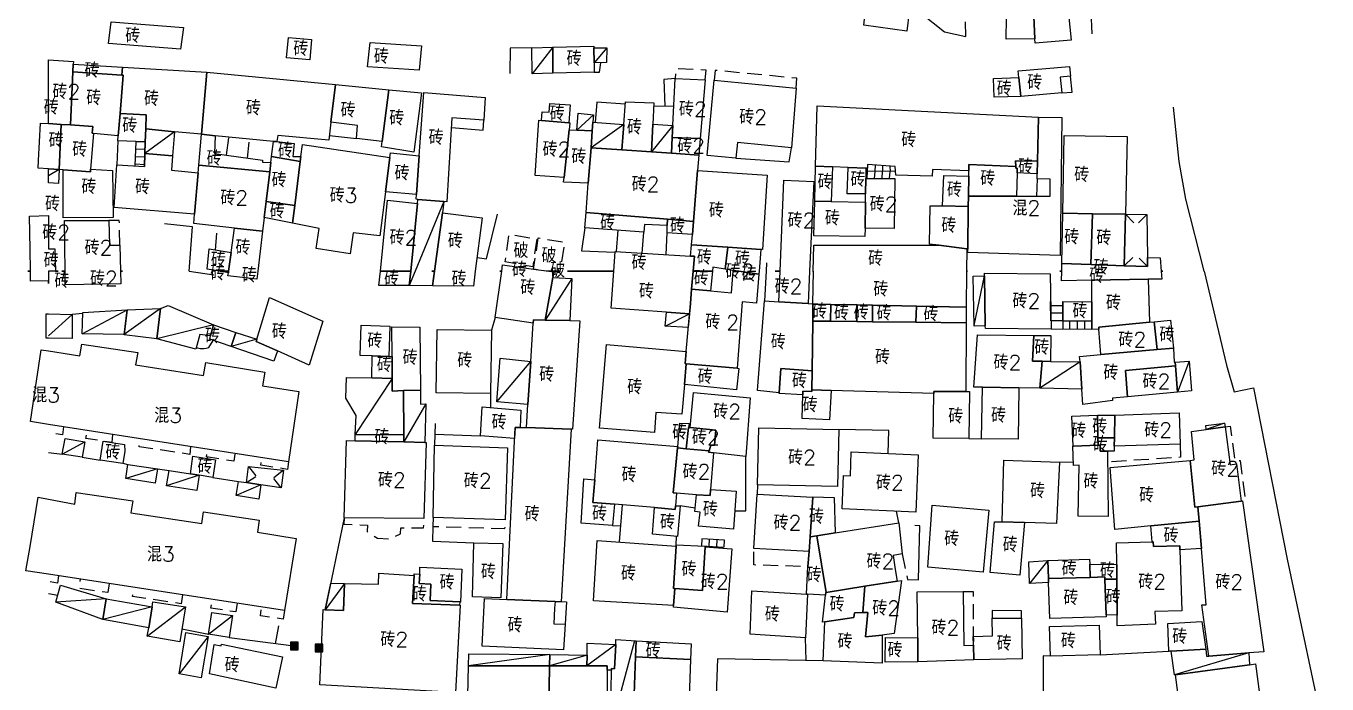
# Model space of a CAD drawing. Header units: millimetres. Extents: x 0 to 1209, y 0 to 1054.
# Drawn here: x 206.5 to 380.2, y 411 to 498.8 of the extents above; entities that cross this region are included whole.
import ezdxf

# ---------------------------------------------------------------- set-up
doc = ezdxf.new("R2010")
doc.units = ezdxf.units.MM
doc.linetypes.add('X5', pattern=[3, 2, -1])
doc.layers.add('JMD', color=6, linetype='Continuous')
doc.styles.add('HZ', font='rs.shx', dxfattribs={"width": 0.8, "bigfont": 'hztxt.shx'})
doc.linetypes.add('443', pattern='A,9.4,[169,AAA.SHX,S=1,R=0,X=0,Y=0.15],0.6', length=10)

# ---------------------------------------------------------------- blocks, each defined once
blk = doc.blocks.new('*U1')
at = {"linetype": 'Continuous'}
for points in [[(0, 0), (0.5, 0.5), (-0.5, 0.5)], [(0, 0), (-0.5, 0.5), (-0.5, -0.5)], [(0, 0), (-0.5, -0.5), (0.5, -0.5)], [(0, 0), (0.5, -0.5), (0.5, 0.5)]]:
    blk.add_solid(points, dxfattribs=at)
blk = doc.blocks.new('gc002')
blk.add_lwpolyline([(-0.5, -0.5), (0.5, -0.5), (0.5, 0.5), (-0.5, 0.5), (-0.5, -0.5)])
at = {"linetype": 'Continuous'}
blk.add_blockref('*U1', (0, 0), dxfattribs=at)

msp = doc.modelspace()

# ---------------------------------------------------------------- linework, layer by layer
at = {"layer": 'JMD', "color": 6, "linetype": '443', "flags": 128}
for points in [[(352.52, 504.94), (348.51, 503.88), (348.79, 497.81)], [(324.4, 500.74), (325.84, 500.66), (329.11, 498.04), (331.93, 497.45), (331.89, 499.4)], [(273.99, 495.94), (271.11, 495.87), (271.08, 492.49)], [(282.32, 492.66), (283.05, 492.68), (283.2, 493.92)], [(293.16, 491.83), (291.63, 491.7), (291.75, 488.14)], [(286.48, 488.4), (282.7, 488.68), (282.47, 485.97)], [(290.29, 488.11), (292.97, 488.16)], [(363.77, 466.08), (361.32, 475.7), (360.44, 480.76), (359.66, 488.01)], [(218.73, 483.49), (218.59, 480.29)], [(233.26, 481.6), (233.53, 483.88)], [(236.23, 483.33), (236.01, 481.2)], [(246.98, 484.2), (250.58, 483.8)], [(301.24, 481.19), (308.36, 480.7), (308.67, 482.58)], [(341.45, 478.42), (341.39, 476.09)], [(266.7, 467.91), (267.94, 467.76), (269.4, 473.7)], [(228.26, 466.08), (228.72, 472.03), (224.98, 472.43)], [(231.77, 468.92), (231.93, 471.18)], [(281.08, 471.9), (280.65, 468.81), (285.1, 468.62)], [(285.29, 468.71), (285.52, 471.56)], [(288.74, 468.5), (288.97, 471.29)], [(291.95, 468.31), (292.06, 471.21)], [(228.26, 466.08), (231.56, 465.61)], [(228.26, 466.08), (231.56, 465.61)], [(305.27, 466.08), (305.05, 462.14)], [(305.33, 467.21), (305.27, 466.08)], [(305.33, 467.21), (305.27, 466.08)], [(363.77, 466.08), (366.76, 453.55), (367.78, 449.98), (370.34, 450.51), (374.87, 427.62), (380.16, 402.63)], [(363.77, 466.08), (366.76, 453.55), (367.78, 449.98), (370.34, 450.51), (374.87, 427.62), (380.16, 402.63)], [(214.07, 460.44), (212.64, 460.33)], [(269.09, 459.91), (268.62, 458.22)], [(229.21, 455.91), (229.74, 455.79), (230.23, 455.79), (230.51, 455.81), (230.88, 455.89), (231.46, 456.84)], [(268.5, 449.77), (268.47, 447.88)], [(261.09, 445.75), (261.03, 442.86)], [(321.59, 441.75), (321.65, 444.82), (314.97, 444.96)], [(261.06, 444.34), (267.17, 444.12)], [(332.36, 443.73), (334.06, 443.71)], [(209.47, 441.89), (211.32, 441.65)], [(209.47, 441.89), (211.32, 441.65)], [(213.97, 441.24), (216.39, 440.87)], [(301.1, 434.11), (302.59, 434.08), (302.57, 441.35)], [(219.4, 440.44), (220.07, 440.3)], [(224.02, 439.69), (225.57, 439.46)], [(346.32, 440.55), (344.46, 440.61)], [(231.42, 438.56), (234.82, 438.03)], [(304.14, 437.57), (304.1, 436.3)], [(286.07, 434.88), (285.67, 429.93)], [(295.8, 434.47), (293.83, 434.75)], [(248.95, 433.17), (246.43, 420.88)], [(322.98, 432.48), (322.7, 434.03)], [(260.79, 432), (260.74, 430.02), (266.28, 429.84)], [(284.79, 432.14), (285.84, 432.07)], [(324.16, 424.92), (325.61, 424.86), (325.8, 432.1), (325.13, 432.13)], [(293.27, 429.56), (293.34, 430.68)], [(209.47, 423.05), (210.7, 422.84)], [(209.47, 423.05), (210.7, 422.84)], [(239.8, 416.34), (240.21, 418.72)], [(227.29, 418.32), (230.84, 417.61)], [(233.59, 417.18), (242.22, 416.08)], [(310.64, 414.1), (310.54, 417.13)], [(349.87, 414.86), (359.03, 415.35)], [(312.91, 414.06), (298.81, 414.35), (297.97, 392.56)], [(343.23, 414.69), (342.25, 414.74), (342.25, 401.5), (361.28, 402.23)]]:
    msp.add_lwpolyline(points, dxfattribs=at)
at = {"layer": 'JMD', "color": 6, "linetype": 'Continuous', "flags": 128}
for points in [[(341.18, 497.13), (337.34, 497.06), (337.43, 502.8), (339.04, 502.94), (340.89, 503.11)], [(341.18, 497.13), (340.89, 503.11), (345.33, 503.5), (345.99, 496.94), (341.21, 496.54)], [(318.94, 501.51), (324.4, 500.74), (324.05, 498.14), (318.33, 498.95), (318.44, 499.74), (318.68, 501.55)], [(227.49, 498.62), (227.11, 495.72), (217.48, 496.5), (217.86, 499.39)], [(244.59, 497.03), (244.35, 494.33), (241.27, 494.6), (241.51, 497.31)], [(259.28, 496.18), (258.95, 492.93), (252.07, 493.39), (252.4, 496.65)], [(276.82, 492.53), (274.06, 492.46), (273.99, 495.94), (276.8, 496.01)], [(282.3, 495.9), (282.31, 493.9), (282.32, 492.66), (276.82, 492.53), (276.8, 496.01), (282.3, 496.14)], [(282.31, 493.9), (282.3, 495.9), (284.01, 495.94), (283.97, 493.94)], [(212.79, 493.76), (212.74, 492.71), (212.42, 485.62), (211.16, 485.7), (209.47, 485.81), (209.47, 494.31), (212.81, 494.1)], [(219.37, 493.36), (219.25, 492.28), (212.74, 492.71), (212.79, 493.76)], [(230.61, 492.68), (229.89, 484.37), (226.29, 484.72), (222.45, 485.1), (222.51, 486.98), (219.03, 487.15), (219.45, 492.27), (219.25, 492.28), (219.37, 493.36)], [(339.3, 489.43), (339.03, 491.97), (338.93, 492.85), (345.78, 493.44), (345.92, 492.14), (344.53, 492.02), (344.75, 489.9)], [(219.25, 492.28), (219.45, 492.27), (219.03, 487.15), (218.79, 484.16), (215.47, 484.5), (215.31, 484.51), (215.41, 485.43), (212.42, 485.62), (212.74, 492.71)], [(247.78, 491.01), (247.19, 485.98), (246.91, 483.57), (240.11, 484.2), (239.96, 483.39), (239.51, 483.43), (231.71, 484.19), (229.89, 484.37), (230.61, 492.68)], [(296.5, 483.83), (292.75, 483.96), (292.83, 485.57), (293.16, 491.83), (297.15, 491.66)], [(309.3, 490.55), (308.67, 482.58), (301.46, 483.26), (301.24, 481.19), (297.41, 481.52), (298.36, 491.61)], [(339.3, 489.43), (335.74, 489.35), (335.66, 491.84), (339.03, 491.97)], [(254.9, 490.32), (254.01, 483.43), (250.58, 483.8), (250.73, 485.56), (247.19, 485.98), (247.78, 491.01)], [(254.01, 483.43), (254.9, 490.32), (259.27, 489.9), (258.26, 482), (253.92, 482.7)], [(262.27, 475.39), (258.79, 475.68), (258.56, 475.7), (258.6, 476.32), (258.98, 481.48), (259.59, 489.94), (267.78, 489.3), (267.59, 486.24), (263.34, 486.57), (262.67, 475.35)], [(278.94, 485.9), (275.31, 486.23), (275.4, 487.36), (276.34, 487.34), (276.4, 488.5), (279.12, 488.32)], [(290.16, 485.74), (289.97, 482.03), (286.04, 482.29), (286.29, 485.67), (286.51, 488.7), (290.31, 488.57)], [(341.63, 486.64), (341.5, 480.79), (338.59, 480.81), (338.61, 480.07), (332.36, 480.36), (332.34, 479.51), (327.48, 479.66), (327.46, 478.78), (322.6, 478.92), (322.52, 480.08), (318.82, 480.33), (318.8, 479.86), (318.61, 479.87), (316.23, 479.95), (314.13, 480.03), (311.89, 480.11), (312.1, 488.19)], [(222.45, 485.1), (222.39, 483.38), (218.73, 483.49), (218.79, 484.16), (219.03, 487.15), (222.51, 486.98)], [(282.17, 485.99), (282.08, 484.83), (279.99, 484.91), (280.17, 487.2), (282.25, 486.96)], [(332.21, 469.04), (332.28, 474.75), (332.3, 476.09), (338.69, 476.09), (343.19, 476.09), (343.19, 478.39), (341.45, 478.42), (341.46, 479.1), (341.5, 480.79), (341.63, 486.64), (344.78, 486.6), (344.54, 468.17), (332.2, 468.61)], [(209.47, 485.81), (211.16, 485.7), (210.88, 479.66), (209.47, 479.76), (208.11, 479.85), (208.16, 480.88), (208.41, 485.88)], [(212.42, 485.62), (215.41, 485.43), (215.31, 484.51), (215.47, 484.5), (215.09, 479.71), (215.06, 479.38), (211.43, 479.63), (210.88, 479.66), (211.16, 485.7)], [(226.29, 484.72), (226.03, 481.48), (222.34, 481.82), (222.39, 483.38), (222.45, 485.1)], [(275.31, 486.23), (278.94, 485.9), (279.09, 485.89), (278.99, 484.95), (278.32, 478.61), (274.47, 478.89), (274.93, 486.26)], [(279.99, 484.91), (282.08, 484.83), (281.91, 482.57), (281.54, 477.83), (278.25, 477.97), (278.32, 478.61), (278.99, 484.95)], [(286.29, 485.67), (286.04, 482.29), (281.91, 482.57), (282.08, 484.83), (282.17, 485.99)], [(292.83, 485.57), (292.75, 483.96), (292.63, 481.85), (289.97, 482.03), (290.16, 485.74)], [(231.71, 484.19), (231.63, 481.79), (238.06, 480.94), (238.04, 480.67), (239.17, 480.61), (239.01, 479.34), (229.53, 480.26), (229.89, 484.37)], [(239.96, 483.39), (242.28, 483.16), (242.11, 481.42), (243.18, 481.42), (243.09, 480.75), (239.26, 481.4), (239.51, 483.43)], [(255.05, 481.26), (254.46, 476.71), (253.7, 470.8), (250.16, 471.22), (249.77, 468.39), (245.21, 469.13), (245.63, 471.8), (242.07, 472.52), (242.36, 474.85), (243.09, 480.75), (243.18, 481.42), (243.37, 482.99)], [(296.5, 483.83), (296.32, 481.6), (292.63, 481.85), (292.75, 483.96)], [(353.25, 473.71), (348.85, 473.77), (344.89, 473.84), (345.06, 484.22), (353.49, 484.09)], [(226.03, 481.48), (225.88, 479.59), (229.44, 479.23), (228.96, 473.69), (218.22, 474.59), (218.59, 480.29), (222.29, 480.09), (222.34, 481.82)], [(243.09, 480.75), (242.36, 474.85), (238.52, 475.38), (239.01, 479.34), (239.17, 480.61), (239.26, 481.4)], [(258.98, 481.48), (258.6, 476.32), (254.46, 476.71), (255.05, 481.26), (255.13, 481.88)], [(286.04, 482.29), (289.97, 482.03), (292.63, 481.85), (296.32, 481.6), (296.14, 479.53), (295.58, 472.75), (292.12, 473.03), (281.24, 473.94), (281.54, 477.83), (281.91, 482.57)], [(210.88, 479.66), (210.79, 477.8), (209.47, 477.9), (209.47, 479.76)], [(211.43, 479.63), (215.06, 479.38), (215.09, 479.71), (218.03, 479.56), (218.1, 473.28), (211.43, 473.23)], [(239.01, 479.34), (238.52, 475.38), (238.27, 473.28), (238.04, 471.43), (234.31, 471.85), (228.86, 472.47), (228.96, 473.69), (229.44, 479.23), (229.53, 480.26)], [(304.57, 469), (300.19, 469.28), (295.32, 469.6), (295.44, 471.01), (295.58, 472.75), (296.14, 479.53), (305.42, 478.9), (304.8, 468.98)], [(314.13, 480.03), (313.99, 475.41), (311.77, 475.46), (311.89, 480.11)], [(318.61, 479.87), (318.59, 478.5), (318.56, 476.41), (316.12, 476.43), (316.23, 479.95)], [(338.61, 480.07), (338.62, 479.87), (338.8, 479.86), (338.78, 479.23), (338.69, 476.09), (332.3, 476.09), (332.33, 478.78), (332.34, 479.51), (332.36, 480.36)], [(341.5, 480.79), (341.46, 479.1), (338.78, 479.23), (338.8, 479.86), (338.62, 479.87), (338.61, 480.07), (338.59, 480.81)], [(310.88, 461.78), (306.97, 462.02), (307.14, 466.08), (306.47, 466.08), (307.15, 466.08), (307.67, 478.26), (311.66, 478.08), (311.08, 466.08)], [(318.49, 471.85), (318.54, 475.3), (318.56, 476.41), (318.59, 478.5), (322.49, 478.47), (322.4, 471.78)], [(332.33, 478.78), (332.3, 476.09), (332.28, 474.75), (328.81, 474.81), (329, 478.85)], [(242.36, 474.85), (242.07, 472.52), (238.27, 473.28), (238.52, 475.38)], [(258.74, 475.13), (257.84, 466.08), (257.83, 466.08), (257.75, 466.08), (257.71, 466.08), (253.78, 466.08), (254.73, 475.59)], [(262.06, 473.9), (261, 466.08), (260.73, 464.13), (260.73, 464.13), (257.64, 464.16), (257.83, 466.08), (257.75, 466.08), (257.83, 466.08), (257.84, 466.08), (258.74, 475.13), (258.79, 475.68), (262.27, 475.39)], [(313.99, 475.41), (318.54, 475.3), (318.49, 471.85), (318.47, 470.73), (311.65, 470.81), (311.77, 475.46)], [(328.81, 474.81), (332.28, 474.75), (332.21, 469.04), (332.08, 469.06), (328.34, 469.55), (327.09, 469.72), (327.18, 474.84)], [(209.47, 473.52), (209.47, 469.07), (210.33, 469.09), (210.39, 466.08), (210.75, 466.08), (210.75, 466.08), (210.39, 466.08), (209.47, 466.08), (209.47, 464.82), (209.47, 464.46), (209.47, 464.46), (209.47, 464.46), (209.47, 464.82), (207.09, 464.77), (207.09, 464.77), (207.07, 466.08), (206.71, 466.08), (206.71, 466.08), (206.71, 466.09), (207.07, 466.09), (207.01, 469.04), (206.93, 473.45), (206.93, 473.45), (209.47, 473.52)], [(217.53, 472.86), (217.62, 469.56), (219.02, 469.57), (219.1, 466.08), (219.34, 466.08), (219.1, 466.08), (219.14, 464.39), (211.71, 464.29), (211.68, 466.08), (211.25, 466.08), (211.69, 466.08), (211.6, 472.84)], [(266.46, 466.08), (266.2, 464.09), (260.73, 464.13), (260.73, 464.13), (260.99, 466.08), (260.65, 466.08), (260.99, 466.08), (262.06, 473.9), (267.39, 473.24)], [(292.12, 473.03), (292.09, 472.18), (289.06, 472.35), (288.97, 471.29), (281.08, 471.9), (281.24, 473.94)], [(295.58, 472.75), (295.44, 471.01), (292.06, 471.21), (292.09, 472.18), (292.12, 473.03)], [(348.85, 473.77), (348.65, 466.99), (344.78, 467.14), (344.89, 473.84)], [(353.25, 473.71), (353.1, 466.82), (348.65, 466.99), (348.85, 473.77)], [(238.04, 471.43), (237.43, 466.08), (237.31, 465.02), (233.43, 465.47), (233.49, 465.89), (233.52, 466.08), (232.51, 466.08), (233.52, 466.08), (233.52, 466.08), (233.86, 468.57), (234.31, 471.85)], [(233.86, 468.57), (233.52, 466.08), (233.52, 466.08), (232.51, 466.08), (232.33, 466.08), (232.33, 466.08), (232.33, 466.08), (230.65, 466.36), (230.92, 469.06)], [(300.19, 469.28), (299.81, 466.36), (298.17, 466.61), (298.11, 466.08), (295.55, 466.08), (295.73, 468.08), (295.2, 468.11), (295.32, 469.6)], [(304.34, 466.08), (304.3, 465.69), (301.65, 466.08), (300.88, 466.08), (301.64, 466.08), (300.89, 466.2), (299.81, 466.36), (300.19, 469.28), (304.57, 469)], [(328.34, 469.55), (332.08, 469.06), (332.05, 466.08), (332.17, 466.08), (332.05, 466.08), (332, 461.29), (325.34, 461.43), (319.49, 461.55), (317.42, 461.59), (313.92, 461.66), (311.53, 461.71), (311.53, 461.74), (311.59, 466.08), (311.46, 466.08), (311.58, 466.08), (311.64, 469.58)], [(295.17, 461.77), (295.05, 460.41), (295.04, 460.41), (292, 460.63), (284.59, 461.17), (284.93, 466.08), (278.75, 466.08), (284.93, 466.08), (285.11, 468.72), (295.2, 468.11), (295.73, 468.08), (295.55, 466.08), (295.34, 463.71)], [(356.31, 465.01), (348.79, 464.88), (344.74, 464.8), (344.76, 466.08), (344.48, 466.08), (344.76, 466.08), (344.78, 467.14), (348.65, 466.99), (353.1, 466.82), (356.19, 466.71), (356.18, 467.94), (357.91, 467.87), (358.03, 466.08), (358.27, 466.08), (358.03, 466.08), (358.1, 465.04)], [(233.52, 466.08), (233.49, 465.89), (233.49, 465.89), (232.33, 466.08), (232.51, 466.08), (233.52, 466.08)], [(257.84, 466.08), (257.64, 464.16), (253.59, 464.19), (253.78, 466.08), (257.71, 466.08), (257.75, 466.08), (257.83, 466.08)], [(276.36, 462.76), (275.8, 459.56), (274.21, 459.59), (274.18, 459.17), (269.09, 459.91), (269.99, 466.08), (269.75, 466.08), (269.99, 466.08), (270.11, 466.93), (274.23, 466.36), (276.26, 466.08), (276.26, 466.08), (276.29, 466.08), (276.99, 466.08), (276.29, 466.08), (276.92, 465.99)], [(304.3, 465.69), (303.98, 461.84), (302.09, 462.02), (301.41, 453.14), (294.6, 453.74), (294.46, 453.76), (294.6, 455.36), (295.17, 461.77), (295.34, 463.71), (295.34, 463.71), (297.85, 463.46), (300.65, 463.19), (300.88, 466.08), (301.64, 466.08), (301.66, 466.08), (301.66, 466.08)], [(298.11, 466.08), (297.85, 463.46), (295.34, 463.71), (295.34, 463.71), (295.55, 466.08)], [(301.64, 466.08), (300.88, 466.08), (300.89, 466.2)], [(334.55, 458.78), (334.44, 465.46), (334.44, 465.83), (343.21, 465.75), (343.33, 458.35), (334.56, 458.43)], [(279.06, 459.5), (275.8, 459.56), (276.36, 462.76), (276.79, 465.26), (279.33, 465.11)], [(334.55, 458.78), (333.06, 458.75), (332.92, 465.43), (334.44, 465.46)], [(356.48, 459.28), (349.7, 458.62), (349.72, 458.37), (348.79, 458.31), (348.79, 459.44), (348.79, 462.01), (348.79, 464.88), (356.31, 465.01)], [(240.05, 455.45), (237.21, 456.71), (237.31, 457.02), (239, 462.57), (246.08, 459.41), (244.29, 453.56)], [(306.97, 462.02), (310.88, 461.78), (311.53, 461.74), (311.53, 461.71), (311.5, 459.43), (311.41, 452.79), (307.27, 453.11), (307.04, 449.87), (304.13, 450.14), (305.05, 462.14)], [(348.79, 462.01), (348.79, 459.44), (344.91, 459.47), (344.91, 462.04)], [(212.65, 460.33), (212.65, 457.11), (209.47, 457.17), (209.18, 457.17), (209.18, 460.4), (209.47, 460.39)], [(219.98, 460.95), (219.57, 457.63), (213.97, 457.71), (214.07, 460.58)], [(223.96, 457.07), (219.57, 457.61), (219.98, 460.95), (224.45, 461.1)], [(231.52, 458.92), (231.12, 457.44), (229.67, 457.65), (229.14, 455.66), (223.96, 457.07), (224.45, 461.1), (225.45, 461.51)], [(295.04, 460.41), (294.88, 458.59), (291.8, 458.75), (292, 460.63)], [(313.92, 461.66), (313.87, 459.4), (311.5, 459.43), (311.53, 461.71)], [(317.42, 461.59), (317.39, 459.36), (313.87, 459.4), (313.92, 461.66)], [(319.49, 461.55), (319.47, 459.34), (317.39, 459.36), (317.42, 461.59)], [(325.34, 461.43), (325.25, 459.28), (319.47, 459.34), (319.49, 461.55)], [(332, 461.29), (332.01, 459.2), (325.25, 459.28), (325.34, 461.43)], [(234.49, 457.92), (233.86, 456.03), (231.01, 457), (231.12, 457.44), (231.52, 458.92)], [(254.9, 454.69), (252.68, 454.77), (251.07, 454.82), (251.21, 458.88), (255.04, 458.75)], [(259.13, 450.2), (256.85, 450.14), (255.34, 450.09), (255.34, 451.78), (255.34, 454.68), (255.33, 458.65), (259.05, 458.63)], [(280.4, 459.48), (279.45, 445), (279.27, 445.01), (273.28, 445.2), (273.48, 448.29), (273.85, 454.04), (274.18, 459.17), (274.21, 459.6), (275.8, 459.56), (279.06, 459.5)], [(313.87, 459.4), (317.39, 459.36), (319.47, 459.34), (325.25, 459.28), (332.01, 459.2), (331.93, 450.03), (327.67, 450.01), (327.66, 449.74), (313.96, 450.16), (311.37, 450.23), (311.41, 452.79), (311.5, 459.43)], [(357.5, 455.62), (349.99, 454.95), (349.72, 458.37), (349.7, 458.62), (356.48, 459.28), (357.1, 459.34)], [(359.66, 455.81), (357.5, 455.62), (357.1, 459.34), (357.1, 459.35), (359.29, 459.56)], [(237.31, 457.02), (237.21, 456.71), (240.05, 455.45), (239.55, 454.1), (233.86, 456.03), (234.49, 457.92)], [(268.62, 458.22), (268.5, 449.77), (261.25, 449.87), (261.37, 458.32)], [(341.01, 457.51), (340.83, 454.09), (342.16, 454.07), (341.84, 450.46), (339.04, 450.5), (334.18, 450.59), (333.02, 450.61), (333.51, 457.58)], [(343.27, 454.05), (342.16, 454.07), (340.83, 454.09), (341.01, 457.51), (343.28, 457.5)], [(207.43, 448.44), (208.51, 455.59), (209.47, 455.44), (213.65, 454.78), (213.93, 456.34), (221.4, 455.24), (221.11, 453.59), (230.17, 452.15), (230.48, 453.89), (238.34, 452.61), (238.03, 450.8), (242.9, 450.02), (241.53, 440.64), (209.47, 445.64), (207.07, 446.02)], [(294.6, 455.36), (294.46, 453.76), (294.6, 453.74), (294.37, 450.96), (294.04, 446.98), (290.54, 447.22), (290.37, 444.54), (283.03, 445.15), (283.98, 456.32)], [(359.9, 453.96), (359.93, 453.46), (353.26, 452.84), (353.55, 449.31), (351.52, 449.12), (351.54, 448.82), (347.57, 448.27), (347.43, 450.36), (347.19, 453.98), (347.14, 454.69), (349.99, 454.95), (357.5, 455.62), (359.66, 455.81), (359.75, 453.95)], [(254.9, 454.69), (255.34, 454.68), (255.34, 451.78), (252.65, 451.83), (252.68, 454.77)], [(273.85, 454.04), (273.48, 448.29), (269.34, 448.66), (269.79, 454.46)], [(301.41, 453.14), (301.64, 453.12), (301.34, 450.26), (294.37, 450.96), (294.6, 453.74)], [(343.27, 454.05), (347.19, 453.98), (347.43, 450.36), (341.84, 450.46), (342.16, 454.07)], [(360.22, 449.93), (353.55, 449.31), (353.26, 452.84), (359.93, 453.46)], [(360.22, 449.93), (359.93, 453.46), (359.9, 453.96), (361.76, 454.09), (362.08, 450.1)], [(252.65, 451.83), (255.34, 451.78), (255.34, 450.09), (256.85, 450.14), (256.92, 444.24), (250.41, 444.3), (250.55, 446.83), (249.19, 449.13), (249.24, 451.88)], [(311.41, 452.79), (311.37, 450.23), (311.37, 450.03), (310.18, 450.08), (310.17, 449.57), (307.04, 449.78), (307.04, 449.87), (307.27, 453.11)], [(259.71, 443.22), (256.93, 443.29), (256.92, 444.24), (256.85, 450.14), (259.13, 450.2), (259.14, 448.35), (259.84, 448.38)], [(298.28, 441.84), (297.61, 441.92), (297.66, 442.1), (297.89, 442.86), (298.41, 442.88), (298.59, 444.87), (295.16, 445.2), (295.61, 449.89), (303.15, 449.16), (302.57, 441.35)], [(313.96, 450.16), (313.76, 446.24), (310.1, 446.42), (310.17, 449.57), (310.18, 450.08), (311.37, 450.03), (311.37, 450.23)], [(327.66, 449.74), (327.67, 450.01), (331.93, 450.03), (332.43, 450.03), (332.36, 443.73), (327.6, 443.8)], [(339.04, 450.5), (338.93, 443.64), (334.06, 443.71), (334.18, 450.59)], [(272.43, 445.22), (271.77, 445.24), (271.69, 443.77), (267.17, 444.12), (267.37, 447.97), (272.55, 447.54)], [(349.58, 443.85), (349.6, 442.84), (346.3, 442.72), (346.29, 442.72), (346.08, 446.75), (349.52, 446.86)], [(351.79, 443.86), (349.58, 443.85), (349.52, 446.86), (351.83, 446.87)], [(351.77, 442.71), (351.79, 443.86), (351.83, 446.87), (360.41, 447.16), (360.55, 443.01)], [(272.43, 445.22), (273.28, 445.2), (279.27, 445.01), (277.9, 421.95), (277.11, 421.98), (270.66, 422.25), (271.77, 445.24)], [(294.94, 445.22), (294.59, 442.39), (293.46, 442.49), (293.48, 442.69), (293.78, 445.82), (295, 445.75)], [(295.16, 445.2), (298.59, 444.87), (298.41, 442.88), (297.89, 442.86), (297.66, 442.1), (294.59, 442.39), (294.94, 445.22)], [(314.97, 444.96), (314.81, 437.34), (304.14, 437.57), (304.3, 445.18)], [(368.69, 435.38), (362.92, 434.63), (362.5, 434.58), (361.88, 440.82), (362.43, 440.89), (362.07, 444.7), (364.04, 444.97), (366.56, 445.32), (367.24, 440.25), (368.07, 440.39)], [(366.56, 445.32), (364.04, 444.97), (363.97, 445.47), (366.49, 445.81)], [(214.32, 443.32), (213.97, 441.24), (211.32, 441.65), (211.68, 443.76)], [(219.65, 442.06), (219.4, 440.4), (216.39, 440.87), (216.76, 443.4), (219.64, 442.96)], [(250.42, 443.45), (256.93, 443.29), (259.71, 443.22), (259.91, 443.21), (259.6, 433.05), (248.95, 433.17), (249.27, 443.48)], [(256.92, 444.24), (256.93, 443.29), (250.42, 443.45), (250.41, 444.3)], [(293.48, 442.69), (293.46, 442.49), (292.87, 436.49), (293.32, 436.45), (293.19, 434.78), (293.15, 434.29), (290.4, 434.52), (285.04, 434.97), (282.16, 435.21), (282.41, 438.25), (282.83, 443.57)], [(351.77, 442.71), (351.76, 442.08), (350.84, 442.07), (349.89, 442.06), (349.86, 442.84), (349.6, 442.84), (349.58, 443.85), (351.79, 443.86)], [(229.61, 438.84), (228.43, 439.02), (228.75, 441.37), (231.78, 440.91), (231.42, 438.56)], [(270.76, 442.51), (270.46, 432.87), (260.81, 433.21), (261.03, 442.86)], [(294.59, 442.39), (297.66, 442.1), (297.61, 441.92), (298.28, 441.84), (297.87, 436.94), (297.8, 436.12), (295.97, 436.25), (293.32, 436.45), (292.87, 436.49), (293.46, 442.49)], [(325.58, 441.58), (325.26, 433.92), (315.45, 434.34), (315.63, 438.82), (316.53, 438.77), (316.66, 441.95)], [(350.84, 442.07), (350.97, 433.34), (346.96, 433.4), (347.08, 440.21), (346.34, 440.16), (346.24, 442.72), (346.29, 442.72), (346.3, 442.72), (349.6, 442.84), (349.86, 442.84), (349.89, 442.06)], [(224.02, 439.69), (223.73, 437.79), (219.78, 438.39), (220.07, 440.3)], [(228.43, 439.02), (229.61, 438.84), (229.26, 436.82), (225.23, 437.44), (225.57, 439.46)], [(339.78, 432.52), (336.78, 432.61), (337.02, 440.84), (344.46, 440.61), (344.07, 432.39)], [(362.92, 434.63), (363.09, 432.72), (356.64, 432.07), (351.84, 431.58), (351.2, 439.87), (361.88, 440.82), (362.5, 434.58)], [(235.93, 437.86), (237.84, 437.57), (237.55, 435.65), (234.52, 436.12), (234.82, 438.03)], [(282.41, 438.25), (282.16, 435.21), (285.04, 434.97), (284.79, 432.14), (280.61, 432.43), (280.94, 438.37)], [(207.01, 429.33), (208.11, 435.9), (208.34, 435.86), (209.47, 435.64), (212.97, 434.96), (213.19, 436.56), (220.74, 435.42), (220.48, 433.82), (229.95, 432.41), (230.18, 433.95), (237.61, 432.86), (237.36, 431.24), (242.56, 430.39), (241, 420.79), (209.47, 425.64), (206.47, 426.1)], [(295.97, 436.25), (297.8, 436.12), (297.87, 436.94), (301.28, 436.7), (300.93, 431.65), (296.27, 432.06), (296.46, 433.93), (295.76, 434.01)], [(311.5, 435.92), (311.18, 430.64), (311.02, 428.65), (303.65, 429.04), (304.1, 436.3)], [(290.4, 434.52), (293.15, 434.29), (293.19, 434.78), (293.83, 434.75), (293.44, 430.67), (290.1, 430.99)], [(314.5, 431.15), (312.05, 430.77), (311.18, 430.64), (311.5, 435.92), (311.5, 435.95), (314.38, 435.87)], [(335.02, 434.16), (334.28, 425.92), (326.88, 426.58), (327.45, 434.83)], [(369.71, 415.12), (364.39, 414.7), (363.47, 421.56), (364.05, 421.56), (363.4, 429.06), (363.09, 432.72), (362.92, 434.63), (368.69, 435.38), (368.88, 435.41), (371.73, 415.28)], [(336.78, 432.61), (339.78, 432.52), (339.16, 425.49), (335.18, 425.84), (335.78, 432.64)], [(363.4, 429.06), (360.52, 428.9), (360.51, 429.41), (357, 429.31), (356.94, 429.94), (356.81, 429.94), (356.64, 432.07), (363.09, 432.72)], [(313.29, 423.19), (313.25, 423.18), (313.21, 422.83), (310.79, 422.95), (310.69, 422.96), (310.87, 426.64), (311.02, 428.65), (311.18, 430.64), (312.05, 430.77)], [(322.8, 424.71), (318.45, 424.01), (313.29, 423.19), (312.05, 430.77), (314.5, 431.15), (322.98, 432.48), (323.45, 428.37), (322.24, 428.12), (322.53, 426.27)], [(270.12, 429.71), (269.88, 422.49), (266.08, 422.61), (266.28, 429.84)], [(293.26, 429.36), (292.91, 423.71), (293.08, 423.7), (292.94, 421.44), (282.24, 422.09), (282.74, 430.15)], [(297.13, 429.29), (296.77, 423.47), (293.08, 423.7), (292.91, 423.71), (293.26, 429.36), (293.27, 429.56), (297.13, 429.37)], [(292.94, 421.44), (293.08, 423.7), (296.77, 423.47), (297.13, 429.29), (300.68, 429.01), (300.7, 429.01), (300.07, 420.56), (292.93, 421.24)], [(360.52, 428.9), (360.77, 420.74), (357.19, 420.66), (357.27, 418.94), (352.16, 418.73), (352.15, 420.17), (352.11, 424.96), (352.09, 426.91), (352.06, 429.8), (356.81, 429.94), (356.94, 429.94), (357, 429.31), (360.51, 429.41)], [(342.98, 425.04), (343, 424.53), (340.44, 424.37), (340.34, 427.3), (342.9, 427.46)], [(348.49, 426.96), (348.55, 425.21), (342.98, 425.04), (342.9, 427.46), (348.46, 427.62)], [(258.3, 425.46), (258.05, 421.71), (264.36, 421.48), (264.44, 421.48), (263.82, 409.85), (245.7, 410.84), (246.14, 420.9), (246.43, 420.88), (248.86, 420.78), (248.99, 424.41), (253.53, 424.3), (253.56, 425.79)], [(259.03, 425.62), (258.98, 424.37), (260.54, 424.29), (260.44, 422.1), (264.37, 421.92), (264.36, 421.48), (258.05, 421.71), (258.3, 425.46), (258.31, 425.66)], [(264.37, 421.92), (260.44, 422.1), (260.54, 424.29), (258.98, 424.37), (259.03, 425.62), (259.07, 426.57), (264.68, 426.28), (264.48, 421.91)], [(352.09, 426.91), (352.11, 424.96), (350.51, 424.96), (350.5, 425.27), (348.55, 425.21), (348.49, 426.96)], [(217.17, 422.35), (216.74, 419.56), (210.44, 421.88), (211.06, 424.17)], [(248.99, 424.41), (248.86, 420.78), (246.43, 420.88), (247.16, 424.45)], [(318.18, 420.52), (317.09, 420.49), (317.01, 419.84), (313.1, 419.26), (312.82, 419.22), (313.21, 422.83), (313.25, 423.18), (313.29, 423.19), (318.45, 424.01)], [(320.77, 417.51), (318.56, 417.25), (318.87, 420.53), (318.18, 420.52), (318.45, 424.01), (322.8, 424.71), (323.34, 424.79), (322.36, 417.69)], [(350.51, 424.96), (350.68, 420.19), (350.69, 419.94), (343.16, 419.71), (343, 424.53), (342.98, 425.04), (348.55, 425.21), (350.5, 425.27)], [(352.15, 420.17), (350.68, 420.19), (350.51, 424.96), (352.11, 424.96)], [(223.3, 421.25), (222.85, 418.47), (216.74, 419.56), (217.17, 422.35)], [(270.66, 422.25), (277.11, 421.98), (277.05, 421.1), (276.92, 419.02), (278.45, 418.96), (278.22, 415.52), (267.38, 416.03), (267.68, 422.37)], [(310.69, 422.96), (310.79, 422.95), (310.54, 417.13), (303.14, 417.6), (303.39, 423.43)], [(332.97, 416.15), (333.03, 414.19), (325.55, 413.94), (325.52, 417.13), (325.46, 423.27), (331.61, 423.33), (331.68, 416.09)], [(222.85, 418.47), (223.3, 421.25), (223.42, 421.95), (227.77, 421.27), (227.01, 416.61), (222.66, 417.35)], [(234.02, 420.1), (233.59, 417.18), (230.84, 417.61), (231.27, 420.5)], [(320.77, 417.51), (320.78, 413.77), (312.91, 414.06), (313.1, 419.26), (317.01, 419.84), (317.09, 420.49), (318.18, 420.52), (318.87, 420.53), (318.56, 417.25)], [(333.03, 414.19), (332.97, 416.15), (332.94, 417.29), (335.52, 417.38), (335.48, 419.78), (339.38, 419.76), (339.45, 414.32)], [(349.87, 414.86), (343.23, 414.69), (343.1, 418.65), (349.77, 418.81)], [(363.97, 415.62), (359.38, 415.37), (359.03, 415.35), (358.91, 419.06), (363.47, 419.31)], [(230.77, 417.3), (229.87, 411.78), (226.91, 412.32), (227.82, 417.83)], [(287.94, 416.74), (287.83, 414.59), (287.47, 404.62), (287.43, 403.37), (287.58, 403.36), (287.58, 401.76), (284.92, 401.82), (285.02, 404.8), (284.49, 404.79), (284.63, 412.83), (284.63, 413.02), (285.06, 412.99), (285.21, 416.22), (285.24, 416.89)], [(325.52, 417.13), (325.55, 413.94), (321.17, 413.9), (321.22, 417.16)], [(232.56, 416.3), (240.72, 414.58), (239.81, 410.4), (230.97, 412.33), (231.61, 416.22), (232.52, 416.06)], [(285.21, 416.22), (285.06, 412.99), (284.63, 413.02), (284.63, 412.83), (284.05, 412.83), (284.06, 413.4), (281.36, 413.4), (281.39, 414.84), (281.41, 416.4)], [(295.17, 414.25), (287.83, 414.59), (287.94, 416.74), (295.27, 416.32)], [(364.39, 414.7), (369.71, 415.12), (369.82, 413.53), (359.94, 412.21), (359.79, 412.19), (359.38, 415.37), (363.97, 415.62), (364.09, 414.67)], [(276.24, 404.5), (276.19, 401.31), (273.63, 401.35), (272.99, 401.35), (273.04, 402.81), (267.42, 402.96), (267.45, 401.43), (266.86, 401.43), (266.84, 399.26), (265.36, 399.28), (265.22, 399.28), (265.57, 413.4), (276.37, 413.4)], [(276.39, 414.89), (276.37, 413.4), (265.57, 413.4), (265.61, 415)], [(284.05, 412.83), (284.01, 404.46), (276.24, 404.5), (276.37, 413.4), (281.36, 413.4), (284.06, 413.4)], [(281.39, 414.84), (281.36, 413.4), (276.37, 413.4), (276.39, 414.89)], [(295.17, 414.25), (294.81, 404.19), (287.47, 404.62), (287.83, 414.59)], [(359.94, 412.21), (369.82, 413.53), (370.61, 413.64), (372.06, 402.86), (361.38, 401.43)]]:
    msp.add_lwpolyline(points, close=True, dxfattribs=at)
at = {"layer": 'JMD', "color": 6}
for points in [[(276.8, 496.01), (274.06, 492.46)], [(284.01, 495.94), (282.31, 493.9)], [(344.75, 489.9), (346.15, 490.01), (345.92, 492.14)], [(282.25, 486.96), (279.99, 484.91)], [(226.29, 484.72), (222.34, 481.82)], [(263.27, 485.27), (267.52, 484.94), (267.59, 486.24)], [(286.29, 485.67), (281.91, 482.57)], [(292.83, 485.57), (289.97, 482.03)], [(210.88, 479.66), (209.47, 478.84)], [(210.88, 479.66), (209.47, 478.84)], [(262.27, 475.39), (258.44, 466.08)], [(262.27, 475.39), (258.44, 466.08)], [(258.44, 466.08), (257.64, 464.16)], [(279.33, 465.11), (275.8, 459.56)], [(333.05, 458.84), (334.44, 465.46)], [(212.64, 460.33), (209.47, 457.44)], [(212.64, 460.33), (209.47, 457.44)], [(213.97, 457.71), (219.98, 460.95)], [(224.45, 461.1), (219.57, 457.63)], [(291.8, 458.75), (295.04, 460.41)], [(231.52, 458.92), (223.96, 457.07)], [(237.31, 457.02), (233.86, 456.03)], [(269.34, 448.66), (273.85, 454.04)], [(347.19, 453.98), (341.84, 450.46)], [(361.76, 454.09), (360.22, 449.93)], [(255.34, 451.78), (250.41, 444.3)], [(259.84, 448.38), (256.93, 443.29)], [(366.49, 445.81), (364.04, 444.97)], [(211.32, 441.65), (214.32, 443.32)], [(224.02, 439.69), (219.78, 438.39)], [(229.61, 438.84), (225.23, 437.44)], [(237.84, 437.57), (234.52, 436.12)], [(342.9, 427.46), (340.44, 424.37)], [(248.99, 424.41), (246.43, 420.88)], [(217.17, 422.35), (210.44, 421.88)], [(223.3, 421.25), (216.74, 419.56)], [(222.66, 417.35), (227.77, 421.27)], [(277.11, 421.98), (278.65, 421.92), (278.45, 418.96)], [(339.38, 419.76), (339.37, 420.76), (335.46, 420.78), (335.48, 419.78)], [(230.84, 417.61), (234.02, 420.1)], [(230.77, 417.3), (226.91, 412.32)], [(285.21, 416.22), (281.36, 413.4)], [(287.69, 416.75), (284.49, 404.79)], [(369.71, 415.12), (359.79, 412.19)], [(276.39, 414.89), (265.57, 413.4)], [(281.39, 414.84), (276.37, 413.4)]]:
    msp.add_lwpolyline(points, dxfattribs=at)
at = {"layer": 'JMD', "color": 6, "linetype": 'X5', "flags": 128}
for points in [[(297.15, 491.66), (297.26, 492.95), (293.23, 493.13), (293.16, 491.83)], [(309.3, 490.55), (309.4, 491.85), (298.48, 492.91), (298.36, 491.61)], [(219.02, 469.56), (218.93, 472.86), (217.53, 472.86)], [(211.46, 445.33), (211.34, 444.23), (209.47, 444.53)], [(218.04, 444.28), (217.94, 443.22), (214.48, 443.75), (214.61, 444.83)], [(366.56, 445.32), (367.23, 445.42), (367.85, 440.73), (368.58, 440.83), (369.26, 435.46), (368.69, 435.38)], [(228.45, 442.62), (228.33, 441.63), (221.58, 442.66), (221.7, 443.7)], [(360.55, 443.01), (360.61, 441.24), (350.86, 440.61)], [(234.35, 441.68), (234.24, 440.72), (230.56, 441.29), (230.71, 442.26)], [(241.53, 440.64), (241.4, 439.63), (237.82, 440.17), (237.97, 441.11)], [(248.95, 433.17), (248.92, 432.29), (252.05, 432.18), (252.01, 431.32), (253.42, 430.43), (255.03, 430.33), (256.48, 431.01), (256.52, 431.83), (259.56, 431.81), (259.6, 433.05)], [(260.81, 433.21), (260.79, 432), (270.42, 431.75), (270.46, 432.87)], [(311.02, 428.65), (310.87, 426.64), (303.65, 426.86), (303.65, 429.04)], [(323.45, 428.37), (324.16, 424.92)], [(210.8, 425.43), (210.69, 424.44), (209.47, 424.63)], [(217.57, 424.39), (217.38, 423.17), (213.56, 423.74), (213.73, 424.98)], [(227.37, 422.88), (227.2, 421.69), (220.69, 422.67), (220.85, 423.89)], [(234.65, 421.77), (234.49, 420.59), (231.17, 421.09), (231.32, 422.28)], [(331.61, 423.33), (332.91, 423.34), (332.94, 417.59), (332.98, 416.15)], [(241, 420.79), (240.81, 419.64), (237.79, 420.09), (237.94, 421.26)]]:
    msp.add_lwpolyline(points, dxfattribs=at)
at = {"layer": 'JMD', "color": 6, "linetype": 'Continuous', "flags": 128}
for points in [[(221.06, 480.15), (221.16, 483.42)], [(221.16, 483.42), (222.39, 483.38)], [(222.39, 483.38), (222.29, 480.09)], [(221.1, 481.42), (222.33, 481.36)], [(221.13, 482.42), (222.36, 482.37)], [(221.07, 480.42), (222.29, 480.35)], [(318.78, 479.43), (318.74, 478.49)], [(318.82, 480.33), (318.78, 479.43)], [(322.56, 479.41), (318.78, 479.43)], [(322.52, 480.08), (318.82, 480.33)], [(319.78, 479.42), (319.73, 478.49)], [(319.82, 480.26), (319.8, 479.42)], [(320.78, 479.42), (320.72, 478.48)], [(320.82, 480.2), (320.82, 479.42)], [(321.78, 479.41), (321.71, 478.48)], [(321.81, 480.13), (321.84, 479.41)], [(318.74, 478.49), (322.49, 478.47)], [(356.18, 467.94), (356.19, 466.71), (353.1, 466.82), (353.25, 473.71), (356.13, 473.66), (356.18, 467.94)], [(353.25, 473.71), (354.36, 472.55)], [(356.13, 473.66), (355, 472.53)], [(353.1, 466.82), (354.26, 467.92)], [(356.19, 466.7), (355.08, 467.85)], [(343.31, 459.47), (343.27, 462.04)], [(344.91, 462.04), (344.91, 459.47)], [(344.91, 461.47), (343.28, 461.47)], [(344.91, 460.47), (343.3, 460.47)], [(344.91, 459.47), (343.31, 459.47)], [(344.91, 459.47), (344.91, 458.34)], [(344.91, 459.47), (348.79, 459.44)], [(345.79, 459.46), (345.79, 458.33)], [(346.79, 459.45), (346.79, 458.32)], [(347.79, 459.45), (347.79, 458.32)], [(348.79, 459.44), (348.79, 458.31)], [(348.79, 458.31), (343.33, 458.35)], [(237.84, 437.57), (235.93, 437.86), (236.17, 440.03), (240.83, 439.51), (240.56, 437.15), (237.84, 437.57)], [(236.17, 440.03), (237.17, 438.78)], [(240.83, 439.51), (239.57, 438.51)], [(235.93, 437.86), (237.16, 438.67)], [(240.56, 437.15), (239.56, 438.4)], [(296.7, 430.35), (296.64, 429.4)], [(296.64, 429.4), (299.65, 429.24)], [(299.71, 430.17), (296.7, 430.35)], [(297.69, 430.29), (297.64, 429.36)], [(298.69, 430.23), (298.64, 429.3)], [(299.69, 430.17), (299.64, 429.24)]]:
    msp.add_lwpolyline(points, dxfattribs=at)
at = {"layer": 'JMD', "color": 6, "linetype": 'X5', "flags": 128}
for points in [[(274.65, 470.37), (274.12, 466.67), (270.45, 467.33), (270.97, 471.03)], [(277.73, 466.08), (277.14, 466.08), (276.99, 466.08), (276.29, 466.08), (276.26, 466.08), (276.26, 466.08), (274.23, 466.36), (274.87, 470.54), (278.41, 469.95)], [(276.29, 466.08), (276.99, 466.08), (277.14, 466.08), (277.73, 466.08), (277.7, 465.89), (276.92, 465.99), (276.26, 466.08)]]:
    msp.add_lwpolyline(points, close=True, dxfattribs=at)

# ---------------------------------------------------------------- block references
at = {"layer": 'JMD', "color": 6}
for p in [(242.29, 416.05), (245.59, 415.77)]:
    msp.add_blockref('gc002', p, dxfattribs=at)

# ---------------------------------------------------------------- texts
at = {"layer": 'JMD', "color": 6, "style": 'HZ'}
for s, p in [('砖', (219.72, 496.56)), ('砖', (242.16, 494.82)), ('砖', (252.91, 493.79)), ('砖', (278.65, 493.49)), ('砖', (214.29, 491.92)), ('砖', (336.07, 489.48)), ('砖', (340.14, 490.32)), ('砖2', (210, 489.06)), ('砖', (214.52, 488.26)), ('砖', (222.24, 488.15)), ('砖', (208.84, 486.99)), ('砖', (235.82, 486.89)), ('砖', (248.47, 486.6)), ('砖', (276.39, 486.14)), ('砖2', (293.65, 486.73)), ('砖', (219.32, 484.55)), ('砖', (254.96, 485.55)), ('砖', (286.7, 484.35)), ('砖2', (301.69, 485.69)), ('砖', (209.5, 482.56)), ('砖', (260.23, 482.95)), ('砖', (323.32, 482.64)), ('砖', (212.65, 481.36)), ('砖', (240.11, 481.24)), ('砖2', (275.44, 481.37)), ('砖2', (293.42, 481.84)), ('砖', (230.59, 480.18)), ('砖', (279.29, 480.41)), ('砖', (338.93, 479.08)), ('砖', (239.26, 477.28)), ('砖', (255.68, 478.21)), ('砖', (316.54, 477.35)), ('砖', (333.87, 477.5)), ('砖', (346.41, 477.97)), ('砖', (213.87, 476.39)), ('砖', (221.04, 476.36)), ('砖2', (287.34, 476.71)), ('砖', (312.15, 477.03)), ('砖', (329.43, 475.99)), ('砖', (209.02, 474.1)), ('砖2', (232.42, 474.89)), ('砖3', (247.01, 475.23)), ('砖2', (319.12, 474.04)), ('砖', (239.01, 473.14)), ('砖', (297.65, 473.23)), ('砖', (313.13, 472.18)), ('混2', (338.17, 473.52)), ('砖2', (208.64, 470.28)), ('砖', (283.12, 471.62)), ('砖', (292.46, 471.2)), ('砖2', (308.15, 471.87)), ('砖', (328.67, 471.22)), ('砖2', (255.02, 469.59)), ('砖', (262.79, 469.17)), ('砖', (345.08, 469.67)), ('砖', (349.37, 469.57)), ('砖2', (214.29, 468.24)), ('砖', (234.44, 468.27)), ('破', (271.55, 467.85)), ('破', (275.28, 467.22)), ('砖', (296.03, 466.96)), ('砖', (301.14, 466.78)), ('砖', (318.9, 466.8)), ('砖', (208.83, 466.56)), ('砖', (231.16, 466.63)), ('砖', (271.36, 465.3)), ('破', (276.45, 465.26)), ('砖', (287.32, 466.25)), ('砖', (299.85, 465.08)), ('砖', (349.01, 465.63)), ('砖', (210.26, 463.84)), ('砖2', (215.02, 464.12)), ('砖', (231.06, 464.86)), ('砖', (235.3, 464.57)), ('砖', (254.28, 464.14)), ('砖', (263.29, 464.09)), ('砖', (295.62, 464.18)), ('砖', (302.03, 464.69)), ('2', (301.97, 465.06)), ('砖', (348.41, 464.5)), ('砖', (272.47, 462.92)), ('砖', (288.31, 462.44)), ('砖2', (306.42, 463.07)), ('砖', (319.6, 462.69)), ('砖2', (338.17, 461.13)), ('砖', (350.66, 460.89)), ('砖', (297.18, 458.33)), ('砖', (311.42, 459.74)), ('砖', (314.35, 459.55)), ('砖', (316.97, 459.61)), ('砖', (320.03, 459.5)), ('砖', (326.28, 459.4)), ('砖', (346.19, 459.77)), ('砖', (230.37, 456.47)), ('砖', (239.3, 457.06)), ('2', (299.97, 458.25)), ('砖', (357.79, 456.63)), ('砖', (252.05, 455.83)), ('砖', (305.91, 455.66)), ('砖', (341.1, 454.92)), ('砖2', (352.32, 455.94)), ('砖', (256.76, 453.57)), ('砖', (264.05, 453.2)), ('砖', (319.83, 453.65)), ('砖2', (335.64, 452.9)), ('砖', (253.31, 452.6)), ('砖', (274.99, 451.32)), ('砖', (350.31, 451.56)), ('砖', (286.74, 449.64)), ('砖', (296.15, 451.02)), ('砖', (308.74, 450.47)), ('砖2', (355.54, 450.38)), ('混3', (207.29, 448.57)), ('砖2', (298.23, 446.36)), ('砖', (310.17, 447.25)), ('混3', (223.59, 445.84)), ('砖', (268.63, 444.95)), ('砖', (329.6, 445.74)), ('砖', (335.32, 445.85)), ('砖', (348.83, 444.37)), ('砖', (252.99, 442.95)), ('砖', (292.75, 443.62)), ('砖2', (295.38, 442.89)), ('砖', (346.02, 443.81)), ('砖2', (355.77, 443.88)), ('砖', (217.07, 440.93)), ('砖', (348.89, 442)), ('砖', (229.36, 439.03)), ('砖2', (308.22, 440.22)), ('砖', (285.99, 437.92)), ('砖2', (294.13, 438.31)), ('砖2', (364.7, 438.71)), ('砖2', (253.47, 437.21)), ('砖2', (264.92, 437.1)), ('砖2', (319.96, 436.86)), ('砖', (340.53, 435.77)), ('砖', (347.65, 437.04)), ('砖', (355.08, 435.2)), ('砖', (273.05, 432.68)), ('砖', (282.05, 432.74)), ('砖', (296.85, 433.31)), ('砖', (311.01, 432.34)), ('砖', (291.12, 431.6)), ('砖2', (306.27, 431.52)), ('砖', (329.06, 429.39)), ('砖', (336.88, 428.56)), ('砖', (358.34, 429.8)), ('混3', (222.63, 427.31)), ('砖', (293.99, 425.3)), ('砖2', (318.68, 426.35)), ('砖', (344.74, 425.38)), ('砖', (349.86, 425.14)), ('砖', (261.68, 423.56)), ('砖', (267.21, 424.96)), ('砖', (285.91, 424.75)), ('砖2', (296.56, 423.63)), ('砖', (310.69, 424.55)), ('砖2', (354.97, 423.62)), ('砖2', (365.26, 423.6)), ('砖', (257.99, 421.97)), ('砖', (350.62, 421.6)), ('砖', (313.76, 420.64)), ('砖2', (319.46, 420.1)), ('砖', (344.98, 421.49)), ('砖', (305.11, 419.28)), ('砖', (270.77, 417.85)), ('砖2', (327.36, 417.49)), ('砖2', (253.79, 415.91)), ('砖', (314.82, 415.67)), ('砖', (336.06, 415.4)), ('砖', (344.64, 415.75)), ('砖', (359.5, 416.31)), ('砖', (289.2, 414.46)), ('砖', (321.49, 414.52)), ('砖', (233, 412.52))]:
    msp.add_text(s, height=2, dxfattribs=at).set_placement(p)

doc.saveas('drawing.dxf')
